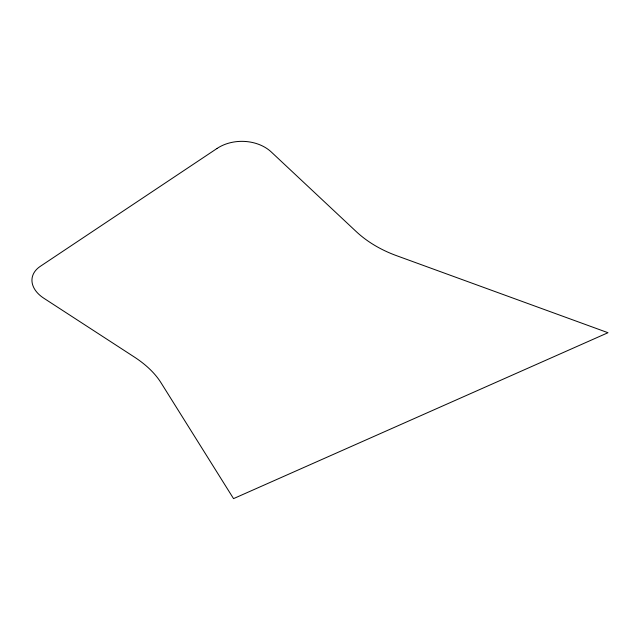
<?xml version="1.0" encoding="UTF-8"?>
<svg xmlns="http://www.w3.org/2000/svg" width="640" height="640" viewBox="0 0 640 640"><rect width="100%" height="100%" fill="white"/><g stroke="black" fill="none" stroke-linecap="round" stroke-linejoin="round"><path stroke-width="0.96" d="M217.088 148.432L40.32 266.328A34.376 22.208 8.5 0 0 43.832 298.232L134.288 356.992A119.184 66.728 6.4 0 1 160.984 382.72L233.544 498.624L608 332.712L396.592 255.688A155.784 112.664 -16.6 0 1 356.136 231.496L271.288 152A37.688 28.584 0.4 0 0 217.088 148.432"/></g></svg>
